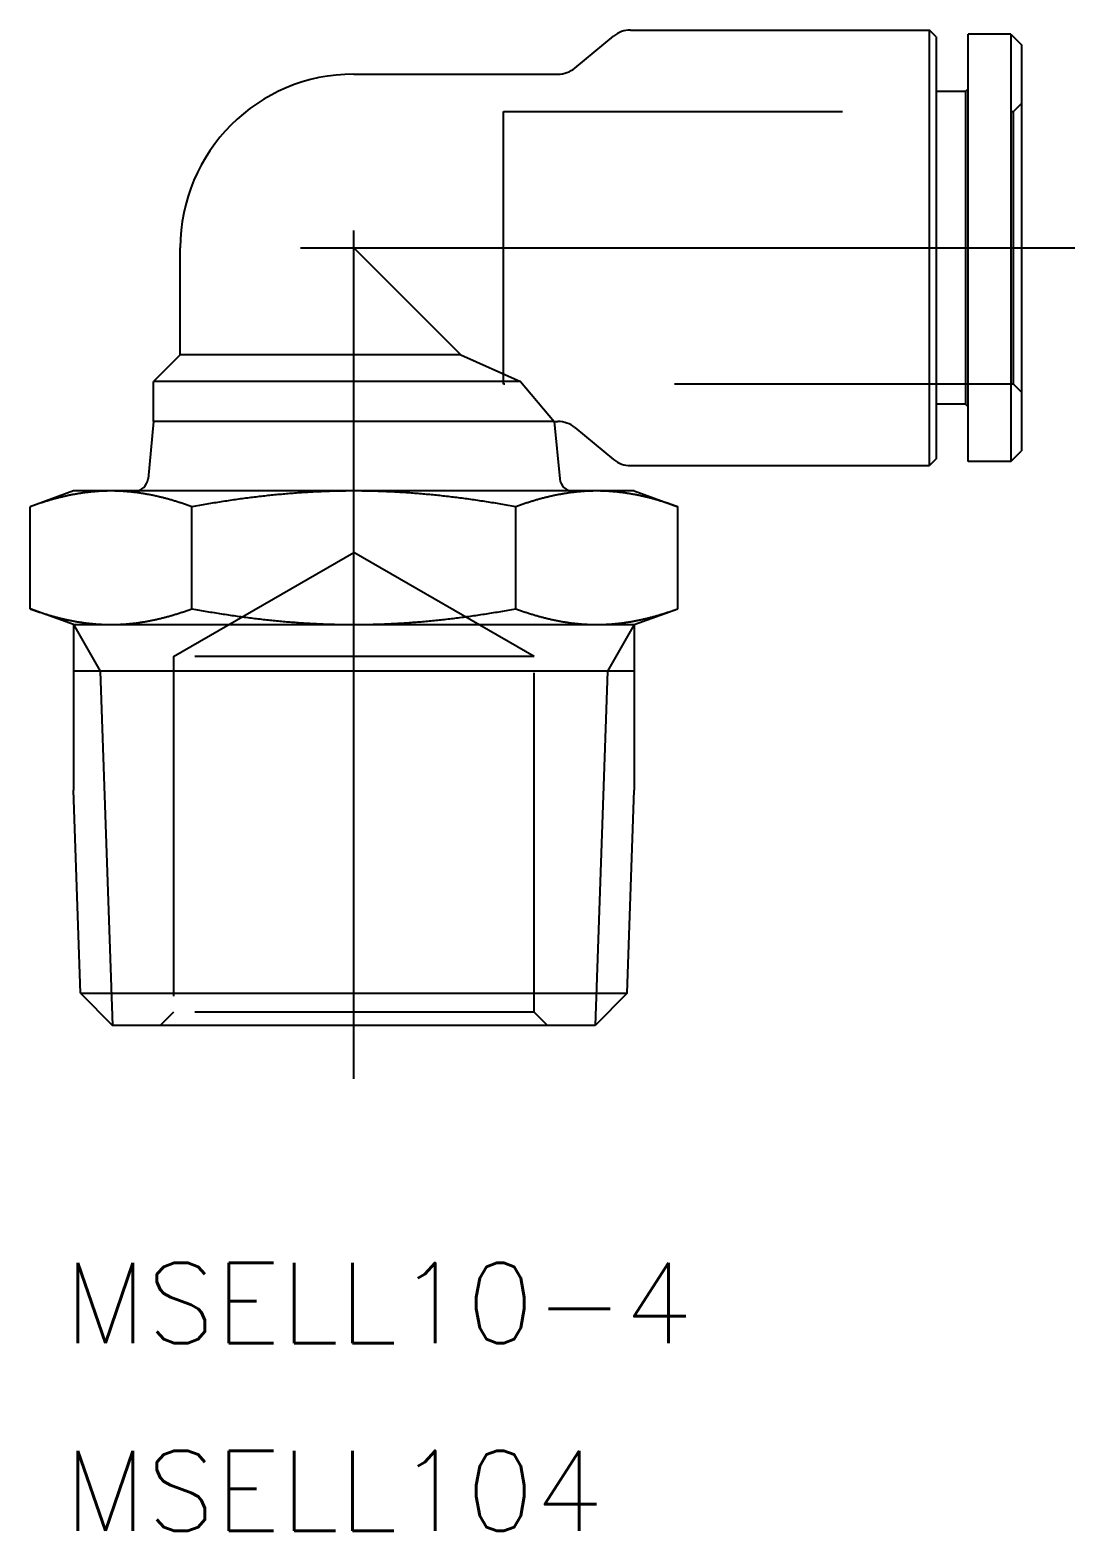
# Model space of a CAD drawing. Extents: x -12.1 to 67.6, y -18.9 to 39.2.
# Drawn here: x -12.1 to 27, y -18.9 to 37.2 of the extents above; entities that cross this region are included whole.
import ezdxf

# ---------------------------------------------------------------- set-up
doc = ezdxf.new("R2010")
doc.units = 0
doc.linetypes.add('CENTER', pattern=[50.8, 31.75, -6.35, 6.35, -6.35])
doc.linetypes.add('DASHED', pattern=[19.05, 12.7, -6.35])
doc.layers.get('0').update_dxf_attribs({"linetype": 'CONTINUOUS'})
doc.layers.add('CENTER', color=1, linetype='CENTER')
doc.styles.get("Standard").update_dxf_attribs({"font": 'txt.shx', "height": 3, "bigfont": 'bigfont.shx'})

msp = doc.modelspace()

# ---------------------------------------------------------------- linework, layer by layer
at = {"color": 7, "linetype": 'CONTINUOUS'}
for p, q in [((10.35926, 37.25), (21.55, 37.25)), ((21.55, 20.95), (21.55, 37.25)), ((21.8, 37), (21.55, 37.25)), ((23, 21.1), (23, 37.1)), ((24.6, 37.1), (23, 37.1)), ((24.6, 37.1), (24.6, 21.1)), ((24.6, 37.1), (25, 36.7)), ((8.277123, 35.828627), (9.722877, 37.021373)), ((21.8, 37), (21.8, 21.2)), ((25, 36.7), (25, 21.5)), ((0, 35.6), (7.64074, 35.6)), ((22.9, 34.95), (21.8, 34.95)), ((22.9, 34.95), (23, 35.05)), ((22.9, 34.95), (22.9, 23.25)), ((-6.5, 25.1), (-6.5, 29.1)), ((4, 25.1), (0, 29.1)), ((-6.5, 25.1), (-7.5, 24.1)), ((4, 25.1), (-6.5, 25.1)), ((4, 25.1), (6.244998, 24.1)), ((6.244998, 24.1), (-7.5, 24.1)), ((-7.5, 22.6), (-7.5, 24.1)), ((6.244998, 24.1), (7.5, 22.6)), ((22.9, 23.25), (21.8, 23.25)), ((22.9, 23.25), (23, 23.15)), ((-7.5, 22.6), (-7.706525, 20.452144)), ((7.5, 22.6), (-7.5, 22.6)), ((7.5, 22.6), (7.706525, 20.452144)), ((7.5, 22.6), (7.64074, 22.6)), ((8.277123, 22.371373), (9.722877, 21.178627)), ((24.6, 21.1), (25, 21.5)), ((10.35926, 20.95), (21.55, 20.95)), ((21.8, 21.2), (21.55, 20.95)), ((24.6, 21.1), (23, 21.1)), ((-10.5, 20), (-12.124356, 19.408783)), ((10.5, 20), (-10.5, 20)), ((10.5, 20), (12.124356, 19.408783)), ((-12.124356, 15.591217), (-12.124356, 19.408783)), ((-6.062178, 15.591217), (-6.062178, 19.408783)), ((6.062178, 15.591217), (6.062178, 19.408783)), ((12.124356, 15.591217), (12.124356, 19.408783)), ((-10.5, 15), (-12.124356, 15.591217)), ((10.5, 15), (12.124356, 15.591217)), ((-10.5, 15), (10.5, 15)), ((-10.5, 15), (-10.5, 8.804316)), ((10.5, 15), (10.5, 8.804316)), ((10.5, 13.256655), (-10.5, 13.256655)), ((-10.234593, 1.204057), (-10.5, 8.804316)), ((10.234593, 1.204057), (10.5, 8.804316)), ((-10.234603, 1.204056), (-9.030547, 0)), ((-10.234593, 1.204057), (10.234593, 1.204057)), ((10.234603, 1.204056), (9.030547, 0)), ((9.030547, 0), (-9.030547, 0))]:
    msp.add_line(p, q, dxfattribs=at)
at = {"color": 3, "linetype": 'DASHED'}
for p, q in [((24.7, 34.2), (25, 34.5)), ((5.6, 34.2), (24.7, 34.2)), ((5.6, 24), (5.6, 34.2)), ((24.7, 24), (24.7, 34.2)), ((24.7, 24), (5.6, 24)), ((25, 23.7), (24.7, 24)), ((-6.75, 13.8), (0, 17.697114)), ((6.75, 13.8), (0, 17.697114)), ((6.75, 13.8), (-6.75, 13.8)), ((-6.75, 13.8), (-6.75, 0.5)), ((6.75, 0.5), (6.75, 13.8)), ((-6.75, 0.5), (-7.25, 0)), ((6.75, 0.5), (-6.75, 0.5)), ((7.25, 0), (6.75, 0.5))]:
    msp.add_line(p, q, dxfattribs=at)
at = {"color": 3, "linetype": 'CONTINUOUS'}
for p, q in [((-10.5, 15), (-9.493479, 13.256655)), ((10.5, 15), (9.493479, 13.256655)), ((-9.493479, 13.256655), (-9.030547, 0)), ((9.493479, 13.256655), (9.030547, 0))]:
    msp.add_line(p, q, dxfattribs=at)
at = {"color": 7}
for points in [[(-9.09327, 20, 0), (-9.12439, 19.9999, 0), (-9.15548, 19.9997, 0), (-9.18654, 19.9994, 0), (-9.21757, 19.9989, 0), (-9.24858, 19.9983, 0), (-9.27956, 19.9976, 0), (-9.31051, 19.9967, 0), (-9.34145, 19.9957, 0), (-9.37236, 19.9946, 0), (-9.40326, 19.9933, 0), (-9.43413, 19.992, 0), (-9.46499, 19.9904, 0), (-9.49584, 19.9888, 0), (-9.52668, 19.987, 0), (-9.5575, 19.9851, 0), (-9.58832, 19.983, 0), (-9.61912, 19.9809, 0), (-9.64992, 19.9786, 0), (-9.68072, 19.9761, 0), (-9.71151, 19.9736, 0), (-9.7423, 19.9709, 0), (-9.7731, 19.9681, 0), (-9.80389, 19.9651, 0), (-9.83469, 19.9621, 0), (-9.86549, 19.9589, 0), (-9.89629, 19.9556, 0), (-9.92711, 19.9521, 0), (-9.95793, 19.9485, 0), (-9.98877, 19.9448, 0), (-10.0196, 19.941, 0), (-10.0505, 19.937, 0), (-10.0814, 19.9329, 0), (-10.1122, 19.9287, 0), (-10.1432, 19.9243, 0), (-10.1741, 19.9199, 0), (-10.205, 19.9152, 0), (-10.236, 19.9105, 0), (-10.267, 19.9057, 0), (-10.298, 19.9007, 0), (-10.3291, 19.8955, 0), (-10.3602, 19.8903, 0), (-10.3913, 19.8849, 0), (-10.4224, 19.8794, 0), (-10.4536, 19.8738, 0), (-10.4848, 19.868, 0), (-10.5161, 19.8621, 0), (-10.5474, 19.8561, 0), (-10.5787, 19.85, 0), (-10.61, 19.8437, 0), (-10.6415, 19.8373, 0), (-10.6729, 19.8308, 0), (-10.7044, 19.8241, 0), (-10.736, 19.8173, 0), (-10.7675, 19.8104, 0), (-10.7992, 19.8033, 0), (-10.8309, 19.7961, 0), (-10.8626, 19.7888, 0), (-10.8944, 19.7813, 0), (-10.9263, 19.7738, 0), (-10.9582, 19.766, 0), (-10.9902, 19.7582, 0), (-11.0222, 19.7502, 0), (-11.0543, 19.7421, 0), (-11.0865, 19.7338, 0), (-11.1187, 19.7254, 0), (-11.151, 19.7169, 0), (-11.1834, 19.7083, 0), (-11.2158, 19.6995, 0), (-11.2483, 19.6905, 0), (-11.2809, 19.6815, 0), (-11.3136, 19.6723, 0), (-11.3463, 19.6629, 0), (-11.3791, 19.6535, 0), (-11.412, 19.6438, 0), (-11.445, 19.6341, 0), (-11.478, 19.6242, 0), (-11.5112, 19.6142, 0), (-11.5444, 19.604, 0), (-11.5777, 19.5937, 0), (-11.6112, 19.5832, 0), (-11.6447, 19.5726, 0), (-11.6783, 19.5619, 0), (-11.7119, 19.551, 0), (-11.7457, 19.5399, 0), (-11.7796, 19.5288, 0), (-11.8136, 19.5174, 0), (-11.8477, 19.506, 0), (-11.8819, 19.4943, 0), (-11.9162, 19.4826, 0), (-11.9506, 19.4706, 0), (-11.9851, 19.4586, 0), (-12.0198, 19.4464, 0), (-12.0545, 19.434, 0), (-12.0894, 19.4215, 0), (-12.1244, 19.4088, 0)], [(-6.06218, 19.4088, 0), (-6.09716, 19.4215, 0), (-6.13202, 19.434, 0), (-6.16677, 19.4464, 0), (-6.2014, 19.4586, 0), (-6.23592, 19.4706, 0), (-6.27033, 19.4826, 0), (-6.30463, 19.4943, 0), (-6.33883, 19.506, 0), (-6.37292, 19.5174, 0), (-6.40691, 19.5288, 0), (-6.4408, 19.5399, 0), (-6.47459, 19.551, 0), (-6.50828, 19.5619, 0), (-6.54188, 19.5726, 0), (-6.57538, 19.5832, 0), (-6.60879, 19.5937, 0), (-6.64211, 19.604, 0), (-6.67534, 19.6142, 0), (-6.70848, 19.6242, 0), (-6.74154, 19.6341, 0), (-6.77452, 19.6438, 0), (-6.80741, 19.6535, 0), (-6.84022, 19.6629, 0), (-6.87296, 19.6723, 0), (-6.90562, 19.6815, 0), (-6.9382, 19.6905, 0), (-6.97071, 19.6995, 0), (-7.00314, 19.7083, 0), (-7.03551, 19.7169, 0), (-7.06781, 19.7254, 0), (-7.10004, 19.7338, 0), (-7.1322, 19.7421, 0), (-7.1643, 19.7502, 0), (-7.19634, 19.7582, 0), (-7.22832, 19.766, 0), (-7.26024, 19.7738, 0), (-7.29209, 19.7813, 0), (-7.3239, 19.7888, 0), (-7.35565, 19.7961, 0), (-7.38734, 19.8033, 0), (-7.41899, 19.8104, 0), (-7.45058, 19.8173, 0), (-7.48213, 19.8241, 0), (-7.51362, 19.8308, 0), (-7.54508, 19.8373, 0), (-7.57649, 19.8437, 0), (-7.60785, 19.85, 0), (-7.63918, 19.8561, 0), (-7.67046, 19.8621, 0), (-7.70171, 19.868, 0), (-7.73292, 19.8738, 0), (-7.7641, 19.8794, 0), (-7.79525, 19.8849, 0), (-7.82636, 19.8903, 0), (-7.85744, 19.8955, 0), (-7.88849, 19.9007, 0), (-7.91952, 19.9057, 0), (-7.95052, 19.9105, 0), (-7.98149, 19.9152, 0), (-8.01244, 19.9199, 0), (-8.04338, 19.9243, 0), (-8.07429, 19.9287, 0), (-8.10518, 19.9329, 0), (-8.13606, 19.937, 0), (-8.16692, 19.941, 0), (-8.19776, 19.9448, 0), (-8.2286, 19.9485, 0), (-8.25942, 19.9521, 0), (-8.29024, 19.9556, 0), (-8.32105, 19.9589, 0), (-8.35185, 19.9621, 0), (-8.38264, 19.9651, 0), (-8.41344, 19.9681, 0), (-8.44423, 19.9709, 0), (-8.47502, 19.9736, 0), (-8.50581, 19.9761, 0), (-8.53661, 19.9786, 0), (-8.56741, 19.9809, 0), (-8.59822, 19.983, 0), (-8.62903, 19.9851, 0), (-8.65986, 19.987, 0), (-8.69069, 19.9888, 0), (-8.72154, 19.9904, 0), (-8.7524, 19.992, 0), (-8.78328, 19.9933, 0), (-8.81417, 19.9946, 0), (-8.84509, 19.9957, 0), (-8.87602, 19.9967, 0), (-8.90698, 19.9976, 0), (-8.93796, 19.9983, 0), (-8.96896, 19.9989, 0), (-8.99999, 19.9994, 0), (-9.03105, 19.9997, 0), (-9.06214, 19.9999, 0), (-9.09327, 20, 0)], [(0, 20, 0), (-0.062246, 19.9999, 0), (-0.124428, 19.9997, 0), (-0.186549, 19.9994, 0), (-0.248613, 19.9989, 0), (-0.310623, 19.9983, 0), (-0.372582, 19.9976, 0), (-0.434494, 19.9967, 0), (-0.496361, 19.9957, 0), (-0.558188, 19.9946, 0), (-0.619977, 19.9933, 0), (-0.681731, 19.992, 0), (-0.743454, 19.9904, 0), (-0.805149, 19.9888, 0), (-0.866819, 19.987, 0), (-0.928467, 19.9851, 0), (-0.990097, 19.983, 0), (-1.05171, 19.9809, 0), (-1.11331, 19.9786, 0), (-1.17491, 19.9761, 0), (-1.23649, 19.9736, 0), (-1.29808, 19.9709, 0), (-1.35966, 19.9681, 0), (-1.42125, 19.9651, 0), (-1.48284, 19.9621, 0), (-1.54444, 19.9589, 0), (-1.60606, 19.9556, 0), (-1.66769, 19.9521, 0), (-1.72933, 19.9485, 0), (-1.791, 19.9448, 0), (-1.8527, 19.941, 0), (-1.91442, 19.937, 0), (-1.97617, 19.9329, 0), (-2.03796, 19.9287, 0), (-2.09978, 19.9243, 0), (-2.16164, 19.9199, 0), (-2.22355, 19.9152, 0), (-2.2855, 19.9105, 0), (-2.3475, 19.9057, 0), (-2.40955, 19.9007, 0), (-2.47166, 19.8955, 0), (-2.53382, 19.8903, 0), (-2.59604, 19.8849, 0), (-2.65833, 19.8794, 0), (-2.72068, 19.8738, 0), (-2.78311, 19.868, 0), (-2.8456, 19.8621, 0), (-2.90818, 19.8561, 0), (-2.97083, 19.85, 0), (-3.03356, 19.8437, 0), (-3.09638, 19.8373, 0), (-3.15929, 19.8308, 0), (-3.22228, 19.8241, 0), (-3.28537, 19.8173, 0), (-3.34856, 19.8104, 0), (-3.41185, 19.8033, 0), (-3.47524, 19.7961, 0), (-3.53874, 19.7888, 0), (-3.60234, 19.7813, 0), (-3.66606, 19.7738, 0), (-3.7299, 19.766, 0), (-3.79385, 19.7582, 0), (-3.85793, 19.7502, 0), (-3.92213, 19.7421, 0), (-3.98646, 19.7338, 0), (-4.05092, 19.7254, 0), (-4.11551, 19.7169, 0), (-4.18024, 19.7083, 0), (-4.24512, 19.6995, 0), (-4.31013, 19.6905, 0), (-4.3753, 19.6815, 0), (-4.44061, 19.6723, 0), (-4.50608, 19.6629, 0), (-4.57171, 19.6535, 0), (-4.6375, 19.6438, 0), (-4.70345, 19.6341, 0), (-4.76957, 19.6242, 0), (-4.83586, 19.6142, 0), (-4.90232, 19.604, 0), (-4.96896, 19.5937, 0), (-5.03578, 19.5832, 0), (-5.10278, 19.5726, 0), (-5.16998, 19.5619, 0), (-5.23736, 19.551, 0), (-5.30494, 19.5399, 0), (-5.37271, 19.5288, 0), (-5.44069, 19.5174, 0), (-5.50888, 19.506, 0), (-5.57727, 19.4943, 0), (-5.64587, 19.4826, 0), (-5.7147, 19.4706, 0), (-5.78374, 19.4586, 0), (-5.853, 19.4464, 0), (-5.9225, 19.434, 0), (-5.99222, 19.4215, 0), (-6.06218, 19.4088, 0)], [(6.06218, 19.4088, 0), (5.99222, 19.4215, 0), (5.9225, 19.434, 0), (5.853, 19.4464, 0), (5.78374, 19.4586, 0), (5.7147, 19.4706, 0), (5.64587, 19.4826, 0), (5.57727, 19.4943, 0), (5.50888, 19.506, 0), (5.44069, 19.5174, 0), (5.37271, 19.5288, 0), (5.30494, 19.5399, 0), (5.23736, 19.551, 0), (5.16998, 19.5619, 0), (5.10278, 19.5726, 0), (5.03578, 19.5832, 0), (4.96896, 19.5937, 0), (4.90232, 19.604, 0), (4.83586, 19.6142, 0), (4.76957, 19.6242, 0), (4.70345, 19.6341, 0), (4.6375, 19.6438, 0), (4.57171, 19.6535, 0), (4.50608, 19.6629, 0), (4.44061, 19.6723, 0), (4.3753, 19.6815, 0), (4.31013, 19.6905, 0), (4.24512, 19.6995, 0), (4.18024, 19.7083, 0), (4.11551, 19.7169, 0), (4.05092, 19.7254, 0), (3.98646, 19.7338, 0), (3.92213, 19.7421, 0), (3.85793, 19.7502, 0), (3.79385, 19.7582, 0), (3.7299, 19.766, 0), (3.66606, 19.7738, 0), (3.60234, 19.7813, 0), (3.53874, 19.7888, 0), (3.47524, 19.7961, 0), (3.41185, 19.8033, 0), (3.34856, 19.8104, 0), (3.28537, 19.8173, 0), (3.22228, 19.8241, 0), (3.15929, 19.8308, 0), (3.09638, 19.8373, 0), (3.03356, 19.8437, 0), (2.97083, 19.85, 0), (2.90818, 19.8561, 0), (2.8456, 19.8621, 0), (2.78311, 19.868, 0), (2.72068, 19.8738, 0), (2.65833, 19.8794, 0), (2.59604, 19.8849, 0), (2.53382, 19.8903, 0), (2.47166, 19.8955, 0), (2.40955, 19.9007, 0), (2.3475, 19.9057, 0), (2.2855, 19.9105, 0), (2.22355, 19.9152, 0), (2.16164, 19.9199, 0), (2.09978, 19.9243, 0), (2.03796, 19.9287, 0), (1.97617, 19.9329, 0), (1.91442, 19.937, 0), (1.8527, 19.941, 0), (1.791, 19.9448, 0), (1.72933, 19.9485, 0), (1.66769, 19.9521, 0), (1.60606, 19.9556, 0), (1.54444, 19.9589, 0), (1.48284, 19.9621, 0), (1.42125, 19.9651, 0), (1.35966, 19.9681, 0), (1.29808, 19.9709, 0), (1.23649, 19.9736, 0), (1.17491, 19.9761, 0), (1.11331, 19.9786, 0), (1.05171, 19.9809, 0), (0.990097, 19.983, 0), (0.928467, 19.9851, 0), (0.866819, 19.987, 0), (0.805149, 19.9888, 0), (0.743454, 19.9904, 0), (0.681731, 19.992, 0), (0.619977, 19.9933, 0), (0.558188, 19.9946, 0), (0.496361, 19.9957, 0), (0.434494, 19.9967, 0), (0.372582, 19.9976, 0), (0.310623, 19.9983, 0), (0.248613, 19.9989, 0), (0.186549, 19.9994, 0), (0.124428, 19.9997, 0), (0.062246, 19.9999, 0), (0, 20, 0)], [(9.09327, 20, 0), (9.06214, 19.9999, 0), (9.03105, 19.9997, 0), (8.99999, 19.9994, 0), (8.96896, 19.9989, 0), (8.93796, 19.9983, 0), (8.90698, 19.9976, 0), (8.87602, 19.9967, 0), (8.84509, 19.9957, 0), (8.81417, 19.9946, 0), (8.78328, 19.9933, 0), (8.7524, 19.992, 0), (8.72154, 19.9904, 0), (8.69069, 19.9888, 0), (8.65986, 19.987, 0), (8.62903, 19.9851, 0), (8.59822, 19.983, 0), (8.56741, 19.9809, 0), (8.53661, 19.9786, 0), (8.50581, 19.9761, 0), (8.47502, 19.9736, 0), (8.44423, 19.9709, 0), (8.41344, 19.9681, 0), (8.38264, 19.9651, 0), (8.35185, 19.9621, 0), (8.32105, 19.9589, 0), (8.29024, 19.9556, 0), (8.25942, 19.9521, 0), (8.2286, 19.9485, 0), (8.19776, 19.9448, 0), (8.16692, 19.941, 0), (8.13606, 19.937, 0), (8.10518, 19.9329, 0), (8.07429, 19.9287, 0), (8.04338, 19.9243, 0), (8.01244, 19.9199, 0), (7.98149, 19.9152, 0), (7.95052, 19.9105, 0), (7.91952, 19.9057, 0), (7.88849, 19.9007, 0), (7.85744, 19.8955, 0), (7.82636, 19.8903, 0), (7.79525, 19.8849, 0), (7.7641, 19.8794, 0), (7.73292, 19.8738, 0), (7.70171, 19.868, 0), (7.67046, 19.8621, 0), (7.63918, 19.8561, 0), (7.60785, 19.85, 0), (7.57649, 19.8437, 0), (7.54508, 19.8373, 0), (7.51362, 19.8308, 0), (7.48213, 19.8241, 0), (7.45058, 19.8173, 0), (7.41899, 19.8104, 0), (7.38734, 19.8033, 0), (7.35565, 19.7961, 0), (7.3239, 19.7888, 0), (7.29209, 19.7813, 0), (7.26024, 19.7738, 0), (7.22832, 19.766, 0), (7.19634, 19.7582, 0), (7.1643, 19.7502, 0), (7.1322, 19.7421, 0), (7.10004, 19.7338, 0), (7.06781, 19.7254, 0), (7.03551, 19.7169, 0), (7.00314, 19.7083, 0), (6.97071, 19.6995, 0), (6.9382, 19.6905, 0), (6.90562, 19.6815, 0), (6.87296, 19.6723, 0), (6.84022, 19.6629, 0), (6.80741, 19.6535, 0), (6.77452, 19.6438, 0), (6.74154, 19.6341, 0), (6.70848, 19.6242, 0), (6.67534, 19.6142, 0), (6.64211, 19.604, 0), (6.60879, 19.5937, 0), (6.57538, 19.5832, 0), (6.54188, 19.5726, 0), (6.50828, 19.5619, 0), (6.47459, 19.551, 0), (6.4408, 19.5399, 0), (6.40691, 19.5288, 0), (6.37292, 19.5174, 0), (6.33883, 19.506, 0), (6.30463, 19.4943, 0), (6.27033, 19.4826, 0), (6.23592, 19.4706, 0), (6.2014, 19.4586, 0), (6.16677, 19.4464, 0), (6.13202, 19.434, 0), (6.09716, 19.4215, 0), (6.06218, 19.4088, 0)], [(12.1244, 19.4088, 0), (12.0894, 19.4215, 0), (12.0545, 19.434, 0), (12.0198, 19.4464, 0), (11.9851, 19.4586, 0), (11.9506, 19.4706, 0), (11.9162, 19.4826, 0), (11.8819, 19.4943, 0), (11.8477, 19.506, 0), (11.8136, 19.5174, 0), (11.7796, 19.5288, 0), (11.7457, 19.5399, 0), (11.7119, 19.551, 0), (11.6783, 19.5619, 0), (11.6447, 19.5726, 0), (11.6112, 19.5832, 0), (11.5777, 19.5937, 0), (11.5444, 19.604, 0), (11.5112, 19.6142, 0), (11.478, 19.6242, 0), (11.445, 19.6341, 0), (11.412, 19.6438, 0), (11.3791, 19.6535, 0), (11.3463, 19.6629, 0), (11.3136, 19.6723, 0), (11.2809, 19.6815, 0), (11.2483, 19.6905, 0), (11.2158, 19.6995, 0), (11.1834, 19.7083, 0), (11.151, 19.7169, 0), (11.1187, 19.7254, 0), (11.0865, 19.7338, 0), (11.0543, 19.7421, 0), (11.0222, 19.7502, 0), (10.9902, 19.7582, 0), (10.9582, 19.766, 0), (10.9263, 19.7738, 0), (10.8944, 19.7813, 0), (10.8626, 19.7888, 0), (10.8309, 19.7961, 0), (10.7992, 19.8033, 0), (10.7675, 19.8104, 0), (10.736, 19.8173, 0), (10.7044, 19.8241, 0), (10.6729, 19.8308, 0), (10.6415, 19.8373, 0), (10.61, 19.8437, 0), (10.5787, 19.85, 0), (10.5474, 19.8561, 0), (10.5161, 19.8621, 0), (10.4848, 19.868, 0), (10.4536, 19.8738, 0), (10.4224, 19.8794, 0), (10.3913, 19.8849, 0), (10.3602, 19.8903, 0), (10.3291, 19.8955, 0), (10.298, 19.9007, 0), (10.267, 19.9057, 0), (10.236, 19.9105, 0), (10.205, 19.9152, 0), (10.1741, 19.9199, 0), (10.1432, 19.9243, 0), (10.1122, 19.9287, 0), (10.0814, 19.9329, 0), (10.0505, 19.937, 0), (10.0196, 19.941, 0), (9.98877, 19.9448, 0), (9.95793, 19.9485, 0), (9.92711, 19.9521, 0), (9.89629, 19.9556, 0), (9.86549, 19.9589, 0), (9.83469, 19.9621, 0), (9.80389, 19.9651, 0), (9.7731, 19.9681, 0), (9.7423, 19.9709, 0), (9.71151, 19.9736, 0), (9.68072, 19.9761, 0), (9.64992, 19.9786, 0), (9.61912, 19.9809, 0), (9.58832, 19.983, 0), (9.5575, 19.9851, 0), (9.52668, 19.987, 0), (9.49584, 19.9888, 0), (9.46499, 19.9904, 0), (9.43413, 19.992, 0), (9.40326, 19.9933, 0), (9.37236, 19.9946, 0), (9.34145, 19.9957, 0), (9.31051, 19.9967, 0), (9.27956, 19.9976, 0), (9.24858, 19.9983, 0), (9.21757, 19.9989, 0), (9.18654, 19.9994, 0), (9.15548, 19.9997, 0), (9.12439, 19.9999, 0), (9.09327, 20, 0)], [(-12.1244, 15.5912, 0), (-12.0891, 15.5784, 0), (-12.0539, 15.5658, 0), (-12.0189, 15.5533, 0), (-11.9839, 15.541, 0), (-11.9491, 15.5288, 0), (-11.9145, 15.5168, 0), (-11.8799, 15.505, 0), (-11.8455, 15.4933, 0), (-11.8111, 15.4817, 0), (-11.7769, 15.4703, 0), (-11.7428, 15.4591, 0), (-11.7088, 15.448, 0), (-11.6749, 15.4371, 0), (-11.6411, 15.4263, 0), (-11.6074, 15.4156, 0), (-11.5738, 15.4051, 0), (-11.5403, 15.3947, 0), (-11.5069, 15.3845, 0), (-11.4735, 15.3744, 0), (-11.4403, 15.3645, 0), (-11.4072, 15.3547, 0), (-11.3741, 15.3451, 0), (-11.3412, 15.3356, 0), (-11.3083, 15.3262, 0), (-11.2755, 15.317, 0), (-11.2428, 15.3079, 0), (-11.2102, 15.299, 0), (-11.1777, 15.2902, 0), (-11.1452, 15.2815, 0), (-11.1128, 15.273, 0), (-11.0805, 15.2646, 0), (-11.0482, 15.2564, 0), (-11.016, 15.2482, 0), (-10.9839, 15.2403, 0), (-10.9519, 15.2324, 0), (-10.9199, 15.2247, 0), (-10.888, 15.2171, 0), (-10.8562, 15.2097, 0), (-10.8244, 15.2024, 0), (-10.7926, 15.1952, 0), (-10.761, 15.1882, 0), (-10.7293, 15.1813, 0), (-10.6978, 15.1745, 0), (-10.6663, 15.1679, 0), (-10.6348, 15.1613, 0), (-10.6034, 15.155, 0), (-10.572, 15.1487, 0), (-10.5407, 15.1426, 0), (-10.5094, 15.1366, 0), (-10.4782, 15.1307, 0), (-10.447, 15.125, 0), (-10.4159, 15.1194, 0), (-10.3848, 15.1139, 0), (-10.3537, 15.1086, 0), (-10.3227, 15.1034, 0), (-10.2917, 15.0983, 0), (-10.2607, 15.0933, 0), (-10.2298, 15.0885, 0), (-10.1989, 15.0838, 0), (-10.168, 15.0793, 0), (-10.1371, 15.0748, 0), (-10.1063, 15.0705, 0), (-10.0755, 15.0663, 0), (-10.0447, 15.0623, 0), (-10.014, 15.0583, 0), (-9.98322, 15.0545, 0), (-9.9525, 15.0508, 0), (-9.92179, 15.0473, 0), (-9.8911, 15.0439, 0), (-9.86042, 15.0406, 0), (-9.82976, 15.0374, 0), (-9.7991, 15.0344, 0), (-9.76845, 15.0315, 0), (-9.73781, 15.0287, 0), (-9.70718, 15.026, 0), (-9.67655, 15.0235, 0), (-9.64592, 15.0211, 0), (-9.61529, 15.0188, 0), (-9.58466, 15.0167, 0), (-9.55403, 15.0147, 0), (-9.5234, 15.0128, 0), (-9.49276, 15.011, 0), (-9.46211, 15.0094, 0), (-9.43146, 15.0079, 0), (-9.40079, 15.0066, 0), (-9.37012, 15.0053, 0), (-9.33943, 15.0042, 0), (-9.30873, 15.0032, 0), (-9.27801, 15.0024, 0), (-9.24727, 15.0016, 0), (-9.21652, 15.0011, 0), (-9.18574, 15.0006, 0), (-9.15494, 15.0003, 0), (-9.12412, 15.0001, 0), (-9.09327, 15, 0)], [(-9.09327, 15, 0), (-9.06242, 15.0001, 0), (-9.03159, 15.0003, 0), (-9.0008, 15.0006, 0), (-8.97002, 15.0011, 0), (-8.93926, 15.0016, 0), (-8.90853, 15.0024, 0), (-8.87781, 15.0032, 0), (-8.8471, 15.0042, 0), (-8.81642, 15.0053, 0), (-8.78574, 15.0066, 0), (-8.75508, 15.0079, 0), (-8.72442, 15.0094, 0), (-8.69378, 15.011, 0), (-8.66314, 15.0128, 0), (-8.6325, 15.0147, 0), (-8.60187, 15.0167, 0), (-8.57124, 15.0188, 0), (-8.54062, 15.0211, 0), (-8.50999, 15.0235, 0), (-8.47936, 15.026, 0), (-8.44872, 15.0287, 0), (-8.41808, 15.0315, 0), (-8.38743, 15.0344, 0), (-8.35678, 15.0374, 0), (-8.32611, 15.0406, 0), (-8.29543, 15.0439, 0), (-8.26474, 15.0473, 0), (-8.23403, 15.0508, 0), (-8.20331, 15.0545, 0), (-8.17257, 15.0583, 0), (-8.14181, 15.0623, 0), (-8.11103, 15.0663, 0), (-8.08023, 15.0705, 0), (-8.0494, 15.0748, 0), (-8.01855, 15.0793, 0), (-7.98768, 15.0838, 0), (-7.95677, 15.0885, 0), (-7.92583, 15.0933, 0), (-7.89487, 15.0983, 0), (-7.86387, 15.1034, 0), (-7.83283, 15.1086, 0), (-7.80176, 15.1139, 0), (-7.77066, 15.1194, 0), (-7.73951, 15.125, 0), (-7.70832, 15.1307, 0), (-7.6771, 15.1366, 0), (-7.64582, 15.1426, 0), (-7.61451, 15.1487, 0), (-7.58315, 15.155, 0), (-7.55173, 15.1613, 0), (-7.52027, 15.1679, 0), (-7.48876, 15.1745, 0), (-7.4572, 15.1813, 0), (-7.42558, 15.1882, 0), (-7.3939, 15.1952, 0), (-7.36217, 15.2024, 0), (-7.33038, 15.2097, 0), (-7.29853, 15.2171, 0), (-7.26662, 15.2247, 0), (-7.23464, 15.2324, 0), (-7.2026, 15.2403, 0), (-7.17049, 15.2482, 0), (-7.13831, 15.2564, 0), (-7.10606, 15.2646, 0), (-7.07374, 15.273, 0), (-7.04134, 15.2815, 0), (-7.00888, 15.2902, 0), (-6.97633, 15.299, 0), (-6.94371, 15.3079, 0), (-6.911, 15.317, 0), (-6.87821, 15.3262, 0), (-6.84534, 15.3356, 0), (-6.81239, 15.3451, 0), (-6.77935, 15.3547, 0), (-6.74622, 15.3645, 0), (-6.71299, 15.3744, 0), (-6.67968, 15.3845, 0), (-6.64627, 15.3947, 0), (-6.61277, 15.4051, 0), (-6.57917, 15.4156, 0), (-6.54547, 15.4263, 0), (-6.51167, 15.4371, 0), (-6.47776, 15.448, 0), (-6.44375, 15.4591, 0), (-6.40963, 15.4703, 0), (-6.37541, 15.4817, 0), (-6.34107, 15.4933, 0), (-6.30663, 15.505, 0), (-6.27206, 15.5168, 0), (-6.23738, 15.5288, 0), (-6.20259, 15.541, 0), (-6.16767, 15.5533, 0), (-6.13263, 15.5658, 0), (-6.09747, 15.5784, 0), (-6.06218, 15.5912, 0)], [(-6.06218, 15.5912, 0), (-5.9916, 15.5784, 0), (-5.92127, 15.5658, 0), (-5.85119, 15.5533, 0), (-5.78136, 15.541, 0), (-5.71176, 15.5288, 0), (-5.64241, 15.5168, 0), (-5.57328, 15.505, 0), (-5.50439, 15.4933, 0), (-5.43572, 15.4817, 0), (-5.36727, 15.4703, 0), (-5.29903, 15.4591, 0), (-5.23101, 15.448, 0), (-5.1632, 15.4371, 0), (-5.0956, 15.4263, 0), (-5.0282, 15.4156, 0), (-4.961, 15.4051, 0), (-4.89399, 15.3947, 0), (-4.82717, 15.3845, 0), (-4.76055, 15.3744, 0), (-4.6941, 15.3645, 0), (-4.62784, 15.3547, 0), (-4.56176, 15.3451, 0), (-4.49584, 15.3356, 0), (-4.4301, 15.3262, 0), (-4.36453, 15.317, 0), (-4.29912, 15.3079, 0), (-4.23387, 15.299, 0), (-4.16878, 15.2902, 0), (-4.10384, 15.2815, 0), (-4.03906, 15.273, 0), (-3.97441, 15.2646, 0), (-3.90992, 15.2564, 0), (-3.84556, 15.2482, 0), (-3.78134, 15.2403, 0), (-3.71726, 15.2324, 0), (-3.6533, 15.2247, 0), (-3.58947, 15.2171, 0), (-3.52577, 15.2097, 0), (-3.46219, 15.2024, 0), (-3.39873, 15.1952, 0), (-3.33538, 15.1882, 0), (-3.27214, 15.1813, 0), (-3.20901, 15.1745, 0), (-3.14599, 15.1679, 0), (-3.08306, 15.1613, 0), (-3.02024, 15.155, 0), (-2.95752, 15.1487, 0), (-2.89488, 15.1426, 0), (-2.83234, 15.1366, 0), (-2.76988, 15.1307, 0), (-2.70751, 15.125, 0), (-2.64522, 15.1194, 0), (-2.58301, 15.1139, 0), (-2.52087, 15.1086, 0), (-2.4588, 15.1034, 0), (-2.3968, 15.0983, 0), (-2.33487, 15.0933, 0), (-2.27299, 15.0885, 0), (-2.21118, 15.0838, 0), (-2.14943, 15.0793, 0), (-2.08773, 15.0748, 0), (-2.02607, 15.0705, 0), (-1.96447, 15.0663, 0), (-1.90291, 15.0623, 0), (-1.84139, 15.0583, 0), (-1.77991, 15.0545, 0), (-1.71847, 15.0508, 0), (-1.65705, 15.0473, 0), (-1.59567, 15.0439, 0), (-1.53431, 15.0406, 0), (-1.47298, 15.0374, 0), (-1.41167, 15.0344, 0), (-1.35037, 15.0315, 0), (-1.28909, 15.0287, 0), (-1.22782, 15.026, 0), (-1.16656, 15.0235, 0), (-1.1053, 15.0211, 0), (-1.04404, 15.0188, 0), (-0.982787, 15.0167, 0), (-0.921526, 15.0147, 0), (-0.860258, 15.0128, 0), (-0.79898, 15.011, 0), (-0.737688, 15.0094, 0), (-0.67638, 15.0079, 0), (-0.615052, 15.0066, 0), (-0.553701, 15.0053, 0), (-0.492325, 15.0042, 0), (-0.430919, 15.0032, 0), (-0.369481, 15.0024, 0), (-0.308008, 15.0016, 0), (-0.246497, 15.0011, 0), (-0.184943, 15.0006, 0), (-0.123345, 15.0003, 0), (-0.061698, 15.0001, 0), (0, 15, 0)], [(0, 15, 0), (0.061698, 15.0001, 0), (0.123345, 15.0003, 0), (0.184943, 15.0006, 0), (0.246497, 15.0011, 0), (0.308008, 15.0016, 0), (0.369481, 15.0024, 0), (0.430919, 15.0032, 0), (0.492325, 15.0042, 0), (0.553701, 15.0053, 0), (0.615052, 15.0066, 0), (0.67638, 15.0079, 0), (0.737688, 15.0094, 0), (0.79898, 15.011, 0), (0.860258, 15.0128, 0), (0.921526, 15.0147, 0), (0.982787, 15.0167, 0), (1.04404, 15.0188, 0), (1.1053, 15.0211, 0), (1.16656, 15.0235, 0), (1.22782, 15.026, 0), (1.28909, 15.0287, 0), (1.35037, 15.0315, 0), (1.41167, 15.0344, 0), (1.47298, 15.0374, 0), (1.53431, 15.0406, 0), (1.59567, 15.0439, 0), (1.65705, 15.0473, 0), (1.71847, 15.0508, 0), (1.77991, 15.0545, 0), (1.84139, 15.0583, 0), (1.90291, 15.0623, 0), (1.96447, 15.0663, 0), (2.02607, 15.0705, 0), (2.08773, 15.0748, 0), (2.14943, 15.0793, 0), (2.21118, 15.0838, 0), (2.27299, 15.0885, 0), (2.33487, 15.0933, 0), (2.3968, 15.0983, 0), (2.4588, 15.1034, 0), (2.52087, 15.1086, 0), (2.58301, 15.1139, 0), (2.64522, 15.1194, 0), (2.70751, 15.125, 0), (2.76988, 15.1307, 0), (2.83234, 15.1366, 0), (2.89488, 15.1426, 0), (2.95752, 15.1487, 0), (3.02024, 15.155, 0), (3.08306, 15.1613, 0), (3.14599, 15.1679, 0), (3.20901, 15.1745, 0), (3.27214, 15.1813, 0), (3.33538, 15.1882, 0), (3.39873, 15.1952, 0), (3.46219, 15.2024, 0), (3.52577, 15.2097, 0), (3.58947, 15.2171, 0), (3.6533, 15.2247, 0), (3.71726, 15.2324, 0), (3.78134, 15.2403, 0), (3.84556, 15.2482, 0), (3.90992, 15.2564, 0), (3.97441, 15.2646, 0), (4.03906, 15.273, 0), (4.10384, 15.2815, 0), (4.16878, 15.2902, 0), (4.23387, 15.299, 0), (4.29912, 15.3079, 0), (4.36453, 15.317, 0), (4.4301, 15.3262, 0), (4.49584, 15.3356, 0), (4.56176, 15.3451, 0), (4.62784, 15.3547, 0), (4.6941, 15.3645, 0), (4.76055, 15.3744, 0), (4.82717, 15.3845, 0), (4.89399, 15.3947, 0), (4.961, 15.4051, 0), (5.0282, 15.4156, 0), (5.0956, 15.4263, 0), (5.1632, 15.4371, 0), (5.23101, 15.448, 0), (5.29903, 15.4591, 0), (5.36727, 15.4703, 0), (5.43572, 15.4817, 0), (5.50439, 15.4933, 0), (5.57328, 15.505, 0), (5.64241, 15.5168, 0), (5.71176, 15.5288, 0), (5.78136, 15.541, 0), (5.85119, 15.5533, 0), (5.92127, 15.5658, 0), (5.9916, 15.5784, 0), (6.06218, 15.5912, 0)], [(6.06218, 15.5912, 0), (6.09747, 15.5784, 0), (6.13263, 15.5658, 0), (6.16767, 15.5533, 0), (6.20259, 15.541, 0), (6.23738, 15.5288, 0), (6.27206, 15.5168, 0), (6.30663, 15.505, 0), (6.34107, 15.4933, 0), (6.37541, 15.4817, 0), (6.40963, 15.4703, 0), (6.44375, 15.4591, 0), (6.47776, 15.448, 0), (6.51167, 15.4371, 0), (6.54547, 15.4263, 0), (6.57917, 15.4156, 0), (6.61277, 15.4051, 0), (6.64627, 15.3947, 0), (6.67968, 15.3845, 0), (6.71299, 15.3744, 0), (6.74622, 15.3645, 0), (6.77935, 15.3547, 0), (6.81239, 15.3451, 0), (6.84534, 15.3356, 0), (6.87821, 15.3262, 0), (6.911, 15.317, 0), (6.94371, 15.3079, 0), (6.97633, 15.299, 0), (7.00888, 15.2902, 0), (7.04134, 15.2815, 0), (7.07374, 15.273, 0), (7.10606, 15.2646, 0), (7.13831, 15.2564, 0), (7.17049, 15.2482, 0), (7.2026, 15.2403, 0), (7.23464, 15.2324, 0), (7.26662, 15.2247, 0), (7.29853, 15.2171, 0), (7.33038, 15.2097, 0), (7.36217, 15.2024, 0), (7.3939, 15.1952, 0), (7.42558, 15.1882, 0), (7.4572, 15.1813, 0), (7.48876, 15.1745, 0), (7.52027, 15.1679, 0), (7.55173, 15.1613, 0), (7.58315, 15.155, 0), (7.61451, 15.1487, 0), (7.64582, 15.1426, 0), (7.6771, 15.1366, 0), (7.70832, 15.1307, 0), (7.73951, 15.125, 0), (7.77066, 15.1194, 0), (7.80176, 15.1139, 0), (7.83283, 15.1086, 0), (7.86387, 15.1034, 0), (7.89487, 15.0983, 0), (7.92583, 15.0933, 0), (7.95677, 15.0885, 0), (7.98768, 15.0838, 0), (8.01855, 15.0793, 0), (8.0494, 15.0748, 0), (8.08023, 15.0705, 0), (8.11103, 15.0663, 0), (8.14181, 15.0623, 0), (8.17257, 15.0583, 0), (8.20331, 15.0545, 0), (8.23403, 15.0508, 0), (8.26474, 15.0473, 0), (8.29543, 15.0439, 0), (8.32611, 15.0406, 0), (8.35678, 15.0374, 0), (8.38743, 15.0344, 0), (8.41808, 15.0315, 0), (8.44872, 15.0287, 0), (8.47936, 15.026, 0), (8.50999, 15.0235, 0), (8.54062, 15.0211, 0), (8.57124, 15.0188, 0), (8.60187, 15.0167, 0), (8.6325, 15.0147, 0), (8.66314, 15.0128, 0), (8.69378, 15.011, 0), (8.72442, 15.0094, 0), (8.75508, 15.0079, 0), (8.78574, 15.0066, 0), (8.81642, 15.0053, 0), (8.8471, 15.0042, 0), (8.87781, 15.0032, 0), (8.90853, 15.0024, 0), (8.93926, 15.0016, 0), (8.97002, 15.0011, 0), (9.0008, 15.0006, 0), (9.03159, 15.0003, 0), (9.06242, 15.0001, 0), (9.09327, 15, 0)], [(9.09327, 15, 0), (9.12412, 15.0001, 0), (9.15494, 15.0003, 0), (9.18574, 15.0006, 0), (9.21652, 15.0011, 0), (9.24727, 15.0016, 0), (9.27801, 15.0024, 0), (9.30873, 15.0032, 0), (9.33943, 15.0042, 0), (9.37012, 15.0053, 0), (9.40079, 15.0066, 0), (9.43146, 15.0079, 0), (9.46211, 15.0094, 0), (9.49276, 15.011, 0), (9.5234, 15.0128, 0), (9.55403, 15.0147, 0), (9.58466, 15.0167, 0), (9.61529, 15.0188, 0), (9.64592, 15.0211, 0), (9.67655, 15.0235, 0), (9.70718, 15.026, 0), (9.73781, 15.0287, 0), (9.76845, 15.0315, 0), (9.7991, 15.0344, 0), (9.82976, 15.0374, 0), (9.86042, 15.0406, 0), (9.8911, 15.0439, 0), (9.92179, 15.0473, 0), (9.9525, 15.0508, 0), (9.98322, 15.0545, 0), (10.014, 15.0583, 0), (10.0447, 15.0623, 0), (10.0755, 15.0663, 0), (10.1063, 15.0705, 0), (10.1371, 15.0748, 0), (10.168, 15.0793, 0), (10.1989, 15.0838, 0), (10.2298, 15.0885, 0), (10.2607, 15.0933, 0), (10.2917, 15.0983, 0), (10.3227, 15.1034, 0), (10.3537, 15.1086, 0), (10.3848, 15.1139, 0), (10.4159, 15.1194, 0), (10.447, 15.125, 0), (10.4782, 15.1307, 0), (10.5094, 15.1366, 0), (10.5407, 15.1426, 0), (10.572, 15.1487, 0), (10.6034, 15.155, 0), (10.6348, 15.1613, 0), (10.6663, 15.1679, 0), (10.6978, 15.1745, 0), (10.7293, 15.1813, 0), (10.761, 15.1882, 0), (10.7926, 15.1952, 0), (10.8244, 15.2024, 0), (10.8562, 15.2097, 0), (10.888, 15.2171, 0), (10.9199, 15.2247, 0), (10.9519, 15.2324, 0), (10.9839, 15.2403, 0), (11.016, 15.2482, 0), (11.0482, 15.2564, 0), (11.0805, 15.2646, 0), (11.1128, 15.273, 0), (11.1452, 15.2815, 0), (11.1777, 15.2902, 0), (11.2102, 15.299, 0), (11.2428, 15.3079, 0), (11.2755, 15.317, 0), (11.3083, 15.3262, 0), (11.3412, 15.3356, 0), (11.3741, 15.3451, 0), (11.4072, 15.3547, 0), (11.4403, 15.3645, 0), (11.4735, 15.3744, 0), (11.5069, 15.3845, 0), (11.5403, 15.3947, 0), (11.5738, 15.4051, 0), (11.6074, 15.4156, 0), (11.6411, 15.4263, 0), (11.6749, 15.4371, 0), (11.7088, 15.448, 0), (11.7428, 15.4591, 0), (11.7769, 15.4703, 0), (11.8111, 15.4817, 0), (11.8455, 15.4933, 0), (11.8799, 15.505, 0), (11.9145, 15.5168, 0), (11.9491, 15.5288, 0), (11.9839, 15.541, 0), (12.0189, 15.5533, 0), (12.0539, 15.5658, 0), (12.0891, 15.5784, 0), (12.1244, 15.5912, 0)]]:
    msp.add_polyline3d(points, dxfattribs=at)
at = {"color": 7, "linetype": 'CONTINUOUS'}
for centre, radius, start, end in [((10.35926, 36.25), 1, 90, 129.5226313), ((0, 29.1), 6.5, 90, 180), ((7.64074, 36.6), 1, 270, 309.5226313), ((7.64074, 21.6), 1, 50.4773687, 90), ((10.35926, 21.95), 1, 230.4773687, 270), ((-8.204229, 20.5), 0.5, 270, 354.5076754), ((8.204229, 20.5), 0.5, 185.4923246, 270)]:
    msp.add_arc(centre, radius, start, end, dxfattribs=at)
at = {"layer": 'CENTER', "color": 1, "linetype": 'CENTER'}
for p, q in [((0, -2), (0, 31.1)), ((-2, 29.1), (27, 29.1))]:
    msp.add_line(p, q, dxfattribs=at)

# ---------------------------------------------------------------- texts
at = {"color": 7, "linetype": 'CONTINUOUS'}
for s, p in [('MSELL10-4', (-10.846176, -11.887214)), ('MSELL104', (-10.846176, -18.920558))]:
    msp.add_text(s, height=3, dxfattribs=at).set_placement(p)

doc.saveas('drawing.dxf')
